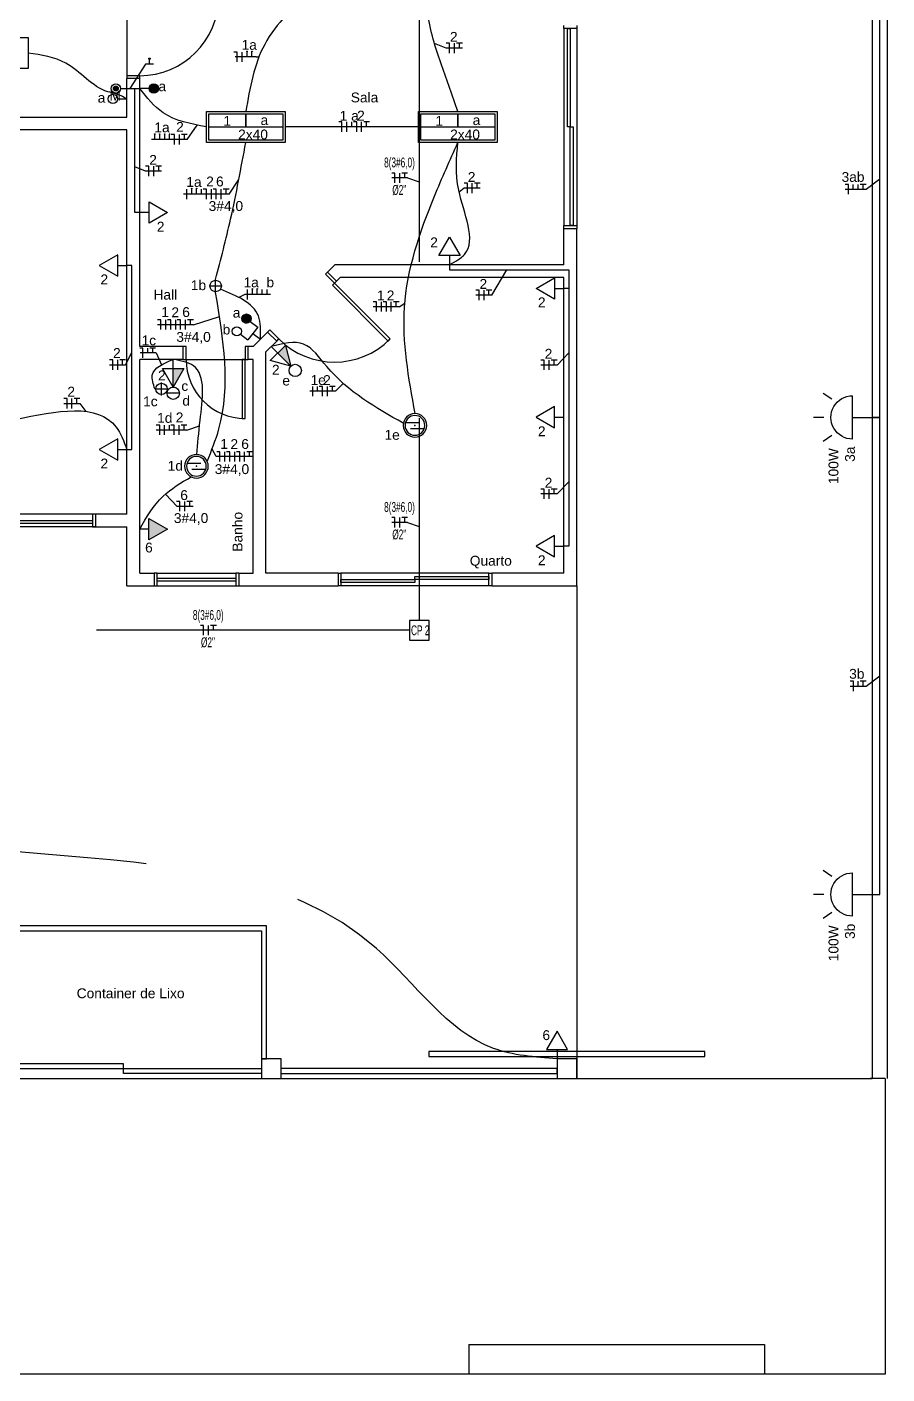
# Model space of a CAD drawing. Extents: x -115 to 23, y 4 to 69.
# Drawn here: x -98.44 to -89.71, y 17 to 30.67 of the extents above; entities that cross this region are included whole.
import ezdxf
from ezdxf.enums import TextEntityAlignment as Align

# ---------------------------------------------------------------- set-up
doc = ezdxf.new("R2010")
doc.units = 0
doc.header["$MEASUREMENT"] = 0
doc.linetypes.add('HIDDEN2', pattern=[4.7625, 3.175, -1.5875])
doc.layers.get('0').update_dxf_attribs({"linetype": 'CONTINUOUS'})
for name, color, linetype in [('BASE', 8, 'CONTINUOUS'), ('Chamada', 3, 'CONTINUOUS'), ('E_LUMINO', 160, 'CONTINUOUS'), ('Elétrico', 5, 'CONTINUOUS'), ('texto', 7, 'CONTINUOUS'), ('Texto - Elétrica', 3, 'CONTINUOUS'), ('texto - elétrico', 3, 'CONTINUOUS'), ('TOMADAS.GI', 5, 'CONTINUOUS')]:
    doc.layers.add(name, color=color, linetype=linetype)
doc.styles.add('ARIAL', font='arial.ttf')
doc.styles.get("Standard").update_dxf_attribs({"font": 'arial.ttf'})

# ---------------------------------------------------------------- blocks, each defined once
blk = doc.blocks.new('A$C089607AB')
at = {"layer": 'TOMADAS.GI', "color": 4}
for p, q in [((0, 0.493), (0, 0.598)), ((-0.184, 0.412), (-0.244, 0.499)), ((0.184, 0.412), (0.244, 0.499)), ((0.22, 0.2), (-0.22, 0.2)), ((0, 0.2), (0, 0))]:
    blk.add_line(p, q, dxfattribs=at)
blk.add_arc((0, 0.201), 0.22, 359.844, 180.156, dxfattribs=at)
blk = doc.blocks.new('A$C3E3F6338')
for p, q in [((-0.067, -0.101), (-0.208, -0.101)), ((-0.017, -0.041), (-0.158, -0.041))]:
    blk.add_line(p, q)
for radius in [0.12, 0.1]:
    blk.add_circle((-0.113, -0.071), radius)
at = {"linetype": 'Continuous'}
blk.add_point((-0.113, -0.071), dxfattribs=at)

msp = doc.modelspace()

# ---------------------------------------------------------------- hatches: boundary and pattern name
at = {"layer": 'Elétrico'}
for points in [[(-97.193, 30.346), (-97.193, 30.359), (-97.205, 30.359), (-97.205, 30.346)], [(-97.516, 30.05, 1), (-97.566, 30.05, 1)], [(-95.764, 27.232), (-95.897, 27.365), (-95.82, 27.441)], [(-96.958, 27.019), (-96.958, 27.206), (-96.85, 27.206)]]:
    msp.add_hatch(color=256, dxfattribs=at).paths.add_polyline_path(points)
at = {"layer": 'Elétrico', "linetype": 'Continuous', "lineweight": -2}
for points in [[(-97.156, 30.097), (-97.156, 30.05), (-97.202, 30.05), (-97.202, 30.057), (-97.198, 30.07), (-97.193, 30.078), (-97.188, 30.084), (-97.18, 30.09), (-97.171, 30.094), (-97.161, 30.096), (-97.156, 30.096)], [(-97.156, 30.097), (-97.156, 30.05), (-97.109, 30.05), (-97.109, 30.057), (-97.113, 30.07), (-97.118, 30.078), (-97.123, 30.084), (-97.131, 30.09), (-97.141, 30.094), (-97.15, 30.096), (-97.156, 30.096)], [(-97.156, 30.003), (-97.156, 30.05), (-97.202, 30.05), (-97.202, 30.043), (-97.198, 30.03), (-97.193, 30.022), (-97.188, 30.016), (-97.18, 30.01), (-97.171, 30.005), (-97.161, 30.003), (-97.156, 30.003)], [(-97.156, 30.003), (-97.156, 30.05), (-97.109, 30.05), (-97.109, 30.043), (-97.113, 30.03), (-97.118, 30.022), (-97.123, 30.016), (-97.131, 30.01), (-97.141, 30.005), (-97.15, 30.003), (-97.156, 30.003)], [(-96.252, 27.742), (-96.25, 27.746), (-96.247, 27.748), (-96.243, 27.751), (-96.24, 27.753), (-96.237, 27.755), (-96.233, 27.757), (-96.229, 27.759), (-96.225, 27.76), (-96.221, 27.76), (-96.217, 27.761), (-96.213, 27.761), (-96.209, 27.76), (-96.205, 27.76), (-96.201, 27.759), (-96.197, 27.757), (-96.193, 27.756), (-96.19, 27.753), (-96.186, 27.751), (-96.183, 27.749), (-96.18, 27.746), (-96.178, 27.743), (-96.175, 27.739), (-96.173, 27.736), (-96.172, 27.732), (-96.17, 27.728), (-96.169, 27.724), (-96.168, 27.72), (-96.168, 27.716), (-96.168, 27.712), (-96.168, 27.708), (-96.169, 27.704), (-96.17, 27.7), (-96.172, 27.696), (-96.173, 27.692), (-96.175, 27.689), (-96.178, 27.685), (-96.215, 27.714)], [(-96.178, 27.685), (-96.18, 27.682), (-96.183, 27.679), (-96.186, 27.677), (-96.19, 27.674), (-96.193, 27.672), (-96.197, 27.671), (-96.201, 27.669), (-96.205, 27.668), (-96.209, 27.667), (-96.213, 27.667), (-96.217, 27.667), (-96.221, 27.667), (-96.225, 27.668), (-96.229, 27.669), (-96.233, 27.671), (-96.236, 27.672), (-96.24, 27.674), (-96.243, 27.677), (-96.246, 27.679), (-96.249, 27.682), (-96.252, 27.685), (-96.254, 27.689), (-96.256, 27.692), (-96.258, 27.696), (-96.26, 27.7), (-96.261, 27.704), (-96.261, 27.708), (-96.262, 27.712), (-96.262, 27.716), (-96.261, 27.72), (-96.261, 27.724), (-96.26, 27.728), (-96.258, 27.732), (-96.256, 27.735), (-96.254, 27.739), (-96.252, 27.742), (-96.215, 27.714)]]:
    msp.add_hatch(color=256, dxfattribs=at).paths.add_polyline_path(points)
at = {"layer": 'Elétrico'}
h = msp.add_hatch(color=256, dxfattribs=at)
h.paths.add_polyline_path([(-97.205, 25.685), (-97.017, 25.577), (-97.156, 25.497), (-97.205, 25.497)])
h.paths.add_polyline_path([(-97.205, 25.497), (-97.156, 25.497), (-97.205, 25.468)])

# ---------------------------------------------------------------- linework, layer by layer
at = {"layer": 'BASE'}
for p, q in [((-89.863, 57.746), (-89.863, 20)), ((-89.713, 57.746), (-89.713, 20)), ((-97.428, 31.01), (-97.428, 30.15)), ((-97.428, 29.76), (-97.428, 30.15)), ((-97.298, 30.15), (-97.428, 30.15)), ((-97.298, 27.43), (-97.298, 30.15)), ((-102.978, 29.76), (-97.428, 29.76)), ((-97.428, 29.63), (-99.928, 29.63)), ((-97.428, 25.73), (-97.428, 29.63)), ((-97.428, 25.73), (-97.428, 29.63)), ((-92.993, 28.26), (-92.993, 28.63)), ((-92.993, 28.63), (-92.863, 28.63)), ((-92.863, 25), (-92.863, 28.63)), ((-95.392, 28.186), (-95.318, 28.26)), ((-95.3, 28.094), (-95.392, 28.186)), ((-92.993, 28.26), (-95.318, 28.26)), ((-95.3, 28.094), (-95.264, 28.13)), ((-92.993, 28.13), (-95.264, 28.13)), ((-92.993, 25.13), (-92.993, 28.13)), ((-96.148, 27.43), (-96, 27.578)), ((-95.908, 27.486), (-96, 27.578)), ((-96.858, 27.43), (-97.298, 27.43)), ((-96.858, 27.3), (-96.858, 27.43)), ((-96.148, 27.43), (-96.198, 27.43)), ((-96.198, 27.3), (-96.198, 27.43)), ((-96.018, 27.376), (-95.908, 27.486)), ((-96.018, 25.13), (-96.018, 27.376)), ((-97.298, 25.13), (-97.298, 27.3)), ((-96.858, 27.3), (-97.298, 27.3)), ((-96.858, 27.3), (-96.198, 27.3)), ((-96.148, 27.3), (-96.198, 27.3)), ((-96.148, 25.13), (-96.148, 27.3)), ((-97.298, 25.13), (-97.298, 27)), ((-97.428, 25.73), (-97.748, 25.73)), ((-97.748, 25.73), (-97.748, 25.6)), ((-97.748, 25.6), (-99.608, 25.6)), ((-97.748, 25.6), (-97.428, 25.6)), ((-97.428, 25), (-97.428, 25.6)), ((-97.428, 25), (-97.428, 25.6)), ((-97.298, 25.13), (-97.153, 25.13)), ((-97.153, 25.13), (-97.153, 25)), ((-96.293, 25.13), (-96.148, 25.13)), ((-96.293, 25.13), (-96.293, 25)), ((-95.286, 25.13), (-96.018, 25.13)), ((-95.286, 25.13), (-95.286, 25)), ((-92.993, 25.13), (-93.726, 25.13)), ((-93.726, 25.13), (-93.726, 25)), ((-97.428, 25), (-97.153, 25)), ((-96.293, 25), (-95.286, 25)), ((-93.726, 25), (-92.863, 25)), ((-92.863, 25), (-92.863, 20)), ((-111.583, 20), (-89.863, 20)), ((-89.733, 20), (-89.883, 20)), ((-89.733, 20), (-89.733, 17)), ((-93.958, 17.3), (-90.958, 17.3)), ((-93.958, 17.3), (-93.958, 17)), ((-90.958, 17.3), (-90.958, 17)), ((-89.733, 17), (-113.733, 17))]:
    msp.add_line(p, q, dxfattribs=at)
at = {"layer": 'BASE', "linetype": 'Continuous'}
for p, q in [((-92.993, 30.66), (-92.993, 28.66)), ((-92.863, 30.66), (-92.863, 28.66)), ((-97.778, 25.73), (-99.578, 25.73)), ((-97.778, 25.6), (-99.578, 25.6)), ((-97.123, 25.13), (-96.323, 25.13)), ((-93.756, 25.13), (-95.256, 25.13)), ((-97.123, 25), (-96.323, 25)), ((-93.756, 25), (-95.256, 25))]:
    msp.add_line(p, q, dxfattribs=at)
for points in [[(-92.863, 30.69), (-92.863, 30.66), (-92.993, 30.66), (-92.993, 30.69)], [(-97.298, 30.15), (-97.298, 30.18), (-97.428, 30.18), (-97.428, 30.15)], [(-92.993, 28.63), (-92.993, 28.66), (-92.863, 28.66), (-92.863, 28.63)], [(-95.392, 28.186), (-95.413, 28.165), (-95.321, 28.073), (-95.3, 28.094)], [(-95.908, 27.486), (-95.887, 27.507), (-95.979, 27.599), (-96, 27.578)], [(-96.858, 27.3), (-96.828, 27.3), (-96.828, 27.43), (-96.858, 27.43)], [(-96.198, 27.43), (-96.228, 27.43), (-96.228, 27.3), (-96.198, 27.3)], [(-97.748, 25.73), (-97.778, 25.73), (-97.778, 25.6), (-97.748, 25.6)], [(-97.153, 25), (-97.123, 25), (-97.123, 25.13), (-97.153, 25.13)], [(-96.293, 25.13), (-96.323, 25.13), (-96.323, 25), (-96.293, 25)], [(-95.286, 25.13), (-95.256, 25.13), (-95.256, 25), (-95.286, 25)], [(-93.726, 25), (-93.756, 25), (-93.756, 25.13), (-93.726, 25.13)]]:
    msp.add_lwpolyline(points, dxfattribs=at)
for points in [[(-92.928, 30.66), (-92.928, 29.66), (-92.958, 29.66), (-92.958, 30.66), (-92.928, 30.66)], [(-92.898, 29.66), (-92.898, 28.66), (-92.928, 28.66), (-92.928, 29.66), (-92.898, 29.66)], [(-95.321, 28.073), (-95.342, 28.052), (-94.776, 27.486), (-94.755, 27.507), (-95.321, 28.073)], [(-96.228, 27.3), (-96.258, 27.3), (-96.258, 26.7), (-96.228, 26.7), (-96.228, 27.3)], [(-98.678, 25.665), (-97.778, 25.665), (-97.778, 25.635), (-98.678, 25.635), (-98.678, 25.665)], [(-97.123, 25.08), (-96.323, 25.08), (-96.323, 25.05), (-97.123, 25.05), (-97.123, 25.08)], [(-94.506, 25.035), (-95.256, 25.035), (-95.256, 25.065), (-94.506, 25.065), (-94.506, 25.035)], [(-93.756, 25.065), (-94.506, 25.065), (-94.506, 25.095), (-93.756, 25.095), (-93.756, 25.065)]]:
    msp.add_lwpolyline(points, close=True, dxfattribs=at)
at = {"layer": 'BASE'}
for points in [[(-96.013, 21.55), (-98.913, 21.55), (-98.913, 20.2), (-98.863, 20.2), (-98.863, 21.5), (-96.063, 21.5), (-96.063, 20.2), (-96.013, 20.2), (-96.013, 21.55)], [(-94.363, 20.275), (-94.363, 20.225), (-91.563, 20.225), (-91.563, 20.275), (-94.363, 20.275)], [(-95.863, 20.05), (-93.063, 20.05), (-93.063, 20.1), (-95.863, 20.1)]]:
    msp.add_lwpolyline(points, dxfattribs=at)
for points in [[(-98.863, 20.1), (-97.463, 20.1), (-97.463, 20.15), (-98.863, 20.15)], [(-95.863, 20), (-95.863, 20.2), (-96.063, 20.2), (-96.063, 20), (-95.863, 20)], [(-92.863, 20), (-92.863, 20.2), (-93.063, 20.2), (-93.063, 20), (-92.863, 20)], [(-96.063, 20.05), (-97.463, 20.05), (-97.463, 20.1), (-96.063, 20.1)]]:
    msp.add_lwpolyline(points, close=True, dxfattribs=at)
at = {"layer": 'BASE', "linetype": 'Continuous'}
for centre, radius, start, end in [((-97.298, 30.98), 0.8, 270, 0), ((-95.321, 28.073), 0.8, 225, 315), ((-96.228, 27.3), 0.6, 180, 270)]:
    msp.add_arc(centre, radius, start, end, dxfattribs=at)
at = {"layer": 'Chamada'}
for p, q in [((-94.187, 30.46), (-94.308, 30.508)), ((-96.118, 30.37), (-96.088, 30.372)), ((-97.24, 30.296), (-97.398, 30.05)), ((-96.816, 29.532), (-96.717, 29.678)), ((-97.24, 29.211), (-97.348, 29.254)), ((-94.579, 29.142), (-94.461, 29.101)), ((-89.926, 29.027), (-89.788, 29.133)), ((-96.391, 28.978), (-96.293, 29.125)), ((-94.006, 29.038), (-94.056, 28.996)), ((-93.725, 27.952), (-93.574, 28.21)), ((-96.231, 27.959), (-96.291, 27.928)), ((-94.664, 27.835), (-94.608, 27.872)), ((-96.754, 27.652), (-96.489, 27.737)), ((-97.442, 27.245), (-97.378, 27.37)), ((-97.13, 27.365), (-97.076, 27.244)), ((-93.063, 27.243), (-92.943, 27.367)), ((-95.31, 26.976), (-95.233, 27.056)), ((-95.31, 26.976), (-95.233, 27.056)), ((-97.907, 26.852), (-97.844, 26.772)), ((-96.819, 26.583), (-96.691, 26.625)), ((-96.524, 26.313), (-96.564, 26.39)), ((-93.063, 25.934), (-92.943, 26.058)), ((-96.92, 25.808), (-97.037, 25.933)), ((-94.579, 25.645), (-94.461, 25.604)), ((-89.926, 23.983), (-89.788, 24.088))]:
    msp.add_line(p, q, dxfattribs=at)
at = {"layer": 'Chamada', "linetype": 'Continuous'}
for p, q in [((-96.118, 30.37), (-96.329, 30.37)), ((-94.024, 30.46), (-94.187, 30.46)), ((-97.158, 30.296), (-97.24, 30.296)), ((-96.816, 29.532), (-97.178, 29.532)), ((-97.077, 29.211), (-97.24, 29.211)), ((-94.579, 29.142), (-94.741, 29.142)), ((-93.844, 29.038), (-94.006, 29.038)), ((-90.139, 29.027), (-89.926, 29.027)), ((-96.391, 28.978), (-96.854, 28.978)), ((-95.971, 27.959), (-96.231, 27.959)), ((-93.725, 27.952), (-93.887, 27.952)), ((-94.664, 27.835), (-94.928, 27.835)), ((-96.754, 27.652), (-97.117, 27.652)), ((-97.13, 27.365), (-97.295, 27.365)), ((-97.605, 27.245), (-97.442, 27.245)), ((-93.063, 27.243), (-93.226, 27.243)), ((-95.31, 26.976), (-95.572, 26.976)), ((-95.31, 26.976), (-95.572, 26.976)), ((-98.069, 26.852), (-97.907, 26.852)), ((-96.819, 26.583), (-97.13, 26.583)), ((-96.155, 26.313), (-96.524, 26.313)), ((-93.063, 25.934), (-93.226, 25.934)), ((-96.757, 25.808), (-96.92, 25.808)), ((-94.579, 25.645), (-94.741, 25.645)), ((-90.089, 23.983), (-89.926, 23.983))]:
    msp.add_line(p, q, dxfattribs=at)
at = {"layer": 'E_LUMINO'}
for p, q in [((-96.594, 28.045), (-96.461, 28.045)), ((-96.528, 27.978), (-96.528, 28.112)), ((-96.528, 27.978), (-96.528, 28.112)), ((-97.144, 27), (-97.011, 27)), ((-97.078, 26.933), (-97.078, 27.067)), ((-97.078, 26.933), (-97.078, 27.067))]:
    msp.add_line(p, q, dxfattribs=at)
for points in [[(-98.431, 30.252), (-99.231, 30.252), (-99.231, 30.567), (-98.431, 30.567)], [(-96.622, 29.817), (-95.822, 29.817), (-95.822, 29.502), (-96.622, 29.502)], [(-94.469, 29.817), (-93.669, 29.817), (-93.669, 29.502), (-94.469, 29.502)], [(-96.597, 29.792), (-95.847, 29.792), (-95.847, 29.527), (-96.597, 29.527)], [(-94.444, 29.792), (-93.694, 29.792), (-93.694, 29.527), (-94.444, 29.527)]]:
    msp.add_lwpolyline(points, close=True, dxfattribs=at)
for points in [[(-96.597, 29.66), (-96.222, 29.66), (-96.222, 29.792), (-96.222, 29.66), (-95.847, 29.66)], [(-94.444, 29.66), (-94.069, 29.66), (-94.069, 29.792), (-94.069, 29.66), (-93.694, 29.66)]]:
    msp.add_lwpolyline(points, dxfattribs=at)
for centre in [(-96.528, 28.045), (-96.528, 28.045), (-97.078, 27), (-97.078, 27)]:
    msp.add_circle(centre, 0.058, dxfattribs=at)
at = {"layer": 'Elétrico', "linetype": 'HIDDEN2'}
for p, q in [((-94.461, 31.465), (-94.461, 24.65)), ((-94.561, 24.55), (-103.853, 24.55))]:
    msp.add_line(p, q, dxfattribs=at)
at = {"layer": 'Elétrico', "linetype": 'Continuous'}
for p, q in [((-94.154, 30.51), (-94.187, 30.51)), ((-94.154, 30.41), (-94.154, 30.51)), ((-94.104, 30.41), (-94.104, 30.51)), ((-94.024, 30.51), (-94.083, 30.51)), ((-94.054, 30.46), (-94.054, 30.51)), ((-96.309, 30.42), (-96.342, 30.42)), ((-96.309, 30.32), (-96.309, 30.42)), ((-96.259, 30.32), (-96.259, 30.42)), ((-96.209, 30.37), (-96.209, 30.42)), ((-96.159, 30.37), (-96.159, 30.42)), ((-97.199, 30.296), (-97.199, 30.346)), ((-95.246, 29.71), (-95.279, 29.71)), ((-95.246, 29.61), (-95.246, 29.71)), ((-95.196, 29.61), (-95.196, 29.71)), ((-95.146, 29.66), (-95.146, 29.71)), ((-95.096, 29.71), (-95.129, 29.71)), ((-95.096, 29.61), (-95.096, 29.71)), ((-95.046, 29.61), (-95.046, 29.71)), ((-94.967, 29.71), (-95.025, 29.71)), ((-94.996, 29.66), (-94.996, 29.71)), ((-97.145, 29.532), (-97.145, 29.582)), ((-97.095, 29.532), (-97.095, 29.582)), ((-97.045, 29.532), (-97.045, 29.582)), ((-96.995, 29.532), (-96.995, 29.582)), ((-96.945, 29.582), (-96.978, 29.582)), ((-96.945, 29.482), (-96.945, 29.582)), ((-96.895, 29.482), (-96.895, 29.582)), ((-96.816, 29.582), (-96.874, 29.582)), ((-96.845, 29.532), (-96.845, 29.582)), ((-97.206, 29.261), (-97.24, 29.261)), ((-97.206, 29.161), (-97.206, 29.261)), ((-97.156, 29.161), (-97.156, 29.261)), ((-97.077, 29.261), (-97.136, 29.261)), ((-97.106, 29.211), (-97.106, 29.261)), ((-94.708, 29.192), (-94.741, 29.192)), ((-94.708, 29.092), (-94.708, 29.192)), ((-94.658, 29.092), (-94.658, 29.192)), ((-94.579, 29.192), (-94.637, 29.192)), ((-94.608, 29.142), (-94.608, 29.192)), ((-96.821, 28.928), (-96.821, 29.028)), ((-96.771, 28.978), (-96.771, 29.028)), ((-96.721, 28.978), (-96.721, 29.028)), ((-96.671, 28.978), (-96.671, 29.028)), ((-96.621, 29.028), (-96.654, 29.028)), ((-96.621, 28.928), (-96.621, 29.028)), ((-96.571, 28.928), (-96.571, 29.028)), ((-96.521, 29.028), (-96.554, 29.028)), ((-96.521, 28.928), (-96.521, 29.028)), ((-96.471, 28.928), (-96.471, 29.028)), ((-96.391, 29.028), (-96.45, 29.028)), ((-96.421, 28.978), (-96.421, 29.028)), ((-93.973, 29.088), (-94.006, 29.088)), ((-93.973, 28.988), (-93.973, 29.088)), ((-93.923, 28.988), (-93.923, 29.088)), ((-93.844, 29.088), (-93.902, 29.088)), ((-93.873, 29.038), (-93.873, 29.088)), ((-90.105, 29.077), (-90.139, 29.077)), ((-90.105, 28.977), (-90.105, 29.077)), ((-90.057, 29.027), (-90.057, 29.077)), ((-90.005, 29.027), (-90.005, 29.077)), ((-89.926, 29.077), (-89.985, 29.077)), ((-89.955, 29.027), (-89.955, 29.077)), ((-97.204, 28.79), (-97.298, 28.79)), ((-94.156, 28.354), (-94.156, 28.26)), ((-97.522, 28.254), (-97.428, 28.254)), ((-96.205, 27.909), (-96.205, 28.009)), ((-96.155, 27.959), (-96.155, 28.009)), ((-96.105, 27.959), (-96.105, 28.009)), ((-96.055, 27.959), (-96.055, 28.009)), ((-96.005, 27.959), (-96.005, 28.009)), ((-93.854, 28.002), (-93.887, 28.002)), ((-93.854, 27.902), (-93.854, 28.002)), ((-93.804, 27.902), (-93.804, 28.002)), ((-93.725, 28.002), (-93.783, 28.002)), ((-93.754, 27.952), (-93.754, 28.002)), ((-93.087, 28.021), (-92.993, 28.021)), ((-94.895, 27.885), (-94.928, 27.885)), ((-94.895, 27.785), (-94.895, 27.885)), ((-94.845, 27.785), (-94.845, 27.885)), ((-94.795, 27.885), (-94.828, 27.885)), ((-94.795, 27.785), (-94.795, 27.885)), ((-94.745, 27.785), (-94.745, 27.885)), ((-94.666, 27.885), (-94.724, 27.885)), ((-94.695, 27.835), (-94.695, 27.885)), ((-97.083, 27.702), (-97.117, 27.702)), ((-97.083, 27.602), (-97.083, 27.702)), ((-97.033, 27.602), (-97.033, 27.702)), ((-96.983, 27.702), (-97.017, 27.702)), ((-96.983, 27.602), (-96.983, 27.702)), ((-96.933, 27.602), (-96.933, 27.702)), ((-96.883, 27.702), (-96.917, 27.702)), ((-96.883, 27.602), (-96.883, 27.702)), ((-96.833, 27.602), (-96.833, 27.702)), ((-96.754, 27.702), (-96.812, 27.702)), ((-96.783, 27.652), (-96.783, 27.702)), ((-97.266, 27.415), (-97.299, 27.415)), ((-97.266, 27.315), (-97.266, 27.415)), ((-97.216, 27.365), (-97.216, 27.415)), ((-97.137, 27.415), (-97.195, 27.415)), ((-97.166, 27.365), (-97.166, 27.415)), ((-95.764, 27.232), (-95.963, 27.431)), ((-97.572, 27.295), (-97.605, 27.295)), ((-97.572, 27.195), (-97.572, 27.295)), ((-97.522, 27.195), (-97.522, 27.295)), ((-97.442, 27.295), (-97.501, 27.295)), ((-97.472, 27.245), (-97.472, 27.295)), ((-96.958, 27.019), (-96.958, 27.3)), ((-93.192, 27.293), (-93.226, 27.293)), ((-93.192, 27.193), (-93.192, 27.293)), ((-93.142, 27.193), (-93.142, 27.293)), ((-93.063, 27.293), (-93.121, 27.293)), ((-93.092, 27.243), (-93.092, 27.293)), ((-95.543, 26.926), (-95.543, 27.026)), ((-95.543, 26.976), (-95.543, 27.026)), ((-95.493, 26.976), (-95.493, 27.026)), ((-95.443, 27.026), (-95.476, 27.026)), ((-95.443, 26.926), (-95.443, 27.026)), ((-95.443, 26.926), (-95.443, 27.026)), ((-95.393, 26.926), (-95.393, 27.026)), ((-95.393, 26.976), (-95.393, 27.026)), ((-95.314, 27.026), (-95.372, 27.026)), ((-95.343, 26.976), (-95.343, 27.026)), ((-98.036, 26.902), (-98.069, 26.902)), ((-98.036, 26.802), (-98.036, 26.902)), ((-97.986, 26.802), (-97.986, 26.902)), ((-97.907, 26.902), (-97.965, 26.902)), ((-97.936, 26.852), (-97.936, 26.902)), ((-93.087, 26.712), (-92.993, 26.712)), ((-97.096, 26.633), (-97.13, 26.633)), ((-97.096, 26.533), (-97.096, 26.633)), ((-97.046, 26.533), (-97.046, 26.633)), ((-96.996, 26.583), (-96.996, 26.633)), ((-96.948, 26.633), (-96.982, 26.633)), ((-96.948, 26.533), (-96.948, 26.633)), ((-96.898, 26.533), (-96.898, 26.633)), ((-96.819, 26.633), (-96.878, 26.633)), ((-96.848, 26.583), (-96.848, 26.633)), ((-97.522, 26.386), (-97.428, 26.386)), ((-96.484, 26.363), (-96.517, 26.363)), ((-96.484, 26.263), (-96.484, 26.363)), ((-96.434, 26.263), (-96.434, 26.363)), ((-96.384, 26.363), (-96.417, 26.363)), ((-96.384, 26.263), (-96.384, 26.363)), ((-96.334, 26.263), (-96.334, 26.363)), ((-96.284, 26.363), (-96.317, 26.363)), ((-96.284, 26.263), (-96.284, 26.363)), ((-96.234, 26.263), (-96.234, 26.363)), ((-96.155, 26.363), (-96.213, 26.363)), ((-96.184, 26.313), (-96.184, 26.363)), ((-93.192, 25.984), (-93.226, 25.984)), ((-93.192, 25.884), (-93.192, 25.984)), ((-93.142, 25.884), (-93.142, 25.984)), ((-93.063, 25.984), (-93.121, 25.984)), ((-93.092, 25.934), (-93.092, 25.984)), ((-96.891, 25.858), (-96.924, 25.858)), ((-96.891, 25.758), (-96.891, 25.858)), ((-96.841, 25.758), (-96.841, 25.858)), ((-96.762, 25.858), (-96.82, 25.858)), ((-96.791, 25.808), (-96.791, 25.858)), ((-97.205, 25.577), (-97.299, 25.577)), ((-94.708, 25.695), (-94.741, 25.695)), ((-94.708, 25.595), (-94.708, 25.695)), ((-94.658, 25.595), (-94.658, 25.695)), ((-94.579, 25.695), (-94.637, 25.695)), ((-94.608, 25.645), (-94.608, 25.695)), ((-93.087, 25.404), (-92.993, 25.404)), ((-96.65, 24.6), (-96.683, 24.6)), ((-96.65, 24.5), (-96.65, 24.6)), ((-96.6, 24.5), (-96.6, 24.6)), ((-96.52, 24.6), (-96.579, 24.6)), ((-96.55, 24.55), (-96.55, 24.6)), ((-90.055, 24.033), (-90.089, 24.033)), ((-90.055, 23.933), (-90.055, 24.033)), ((-90.005, 23.983), (-90.005, 24.033)), ((-89.926, 24.033), (-89.985, 24.033)), ((-89.955, 23.983), (-89.955, 24.033)), ((-93.063, 20.293), (-93.063, 20.2))]:
    msp.add_line(p, q, dxfattribs=at)
at = {"layer": 'Elétrico', "linetype": 'Continuous', "lineweight": -2}
for p, q in [((-97.156, 30.097), (-97.156, 30.003)), ((-97.494, 30.05), (-97.348, 30.05)), ((-97.202, 30.05), (-97.298, 30.05)), ((-97.524, 29.944), (-97.428, 29.945)), ((-96.101, 27.627), (-96.2, 27.498)), ((-96.178, 27.685), (-96.101, 27.627)), ((-96.276, 27.556), (-96.2, 27.498)), ((-96.151, 27.563), (-96.074, 27.504))]:
    msp.add_line(p, q, dxfattribs=at)
at = {"layer": 'Elétrico'}
for p, q in [((-97.378, 28.254), (-97.428, 28.254)), ((-97.378, 26.386), (-97.378, 28.254)), ((-96.896, 26.956), (-97.021, 26.956)), ((-97.428, 26.386), (-97.378, 26.386))]:
    msp.add_line(p, q, dxfattribs=at)
at = {"layer": 'Elétrico', "linetype": 'Continuous', "lineweight": 0}
msp.add_line((-96.215, 27.714), (-96.178, 27.685), dxfattribs=at)
msp.add_line((-96.215, 27.714), (-96.178, 27.685), dxfattribs=at)
at = {"layer": 'Elétrico'}
for points in [[(-89.863, 26.711), (-89.788, 26.711), (-89.788, 31.555), (-89.863, 31.555)], [(-97.298, 28.79), (-97.348, 28.79), (-97.348, 30.05), (-97.298, 30.05)], [(-94.156, 28.26), (-94.156, 28.21), (-92.993, 28.21), (-92.943, 28.21), (-92.943, 28.021), (-92.993, 28.021)], [(-92.943, 28.021), (-92.943, 26.712), (-92.943, 25.404), (-92.993, 25.404)], [(-89.863, 21.868), (-89.788, 21.868), (-89.788, 26.711), (-89.863, 26.711)]]:
    msp.add_lwpolyline(points, dxfattribs=at)
for points in [[(-97.193, 30.346), (-97.205, 30.346), (-97.205, 30.359), (-97.193, 30.359)], [(-94.361, 24.65), (-94.561, 24.65), (-94.561, 24.45), (-94.361, 24.45)]]:
    msp.add_lwpolyline(points, close=True, dxfattribs=at)
at = {"layer": 'Elétrico', "linetype": 'Continuous'}
for points in [[(-97.204, 28.898), (-97.017, 28.79), (-97.204, 28.682), (-97.204, 28.898, -1.732025)], [(-94.264, 28.354), (-94.156, 28.541), (-94.047, 28.354), (-94.264, 28.354, -1.732025)], [(-97.522, 28.362), (-97.709, 28.254), (-97.522, 28.146), (-97.522, 28.362, 1.732025)], [(-93.087, 27.913), (-93.274, 28.021), (-93.087, 28.129), (-93.087, 27.913, -1.732025)], [(-95.82, 27.441), (-95.764, 27.232), (-95.973, 27.288), (-95.82, 27.441, -1.732025)], [(-96.85, 27.206), (-96.958, 27.019), (-97.067, 27.206), (-96.85, 27.206, -1.732025)], [(-93.087, 26.821), (-93.274, 26.712), (-93.087, 26.604), (-93.087, 26.821, 1.732025)], [(-97.522, 26.494), (-97.709, 26.386), (-97.522, 26.277), (-97.522, 26.494, 1.732025)], [(-97.205, 25.685), (-97.017, 25.577), (-97.205, 25.468), (-97.205, 25.685, -1.732025)], [(-93.087, 25.512), (-93.274, 25.404), (-93.087, 25.295), (-93.087, 25.512, 1.732025)], [(-92.955, 20.293), (-93.063, 20.481), (-93.171, 20.293), (-92.955, 20.293, 1.732025)]]:
    msp.add_lwpolyline(points, format="xyb", dxfattribs=at)
for centre, radius in [((-96.209, 30.426), 0.00313), ((-96.159, 30.426), 0.00313), ((-97.145, 29.588), 0.00312), ((-97.095, 29.588), 0.00312), ((-97.045, 29.588), 0.00312), ((-96.995, 29.588), 0.00312), ((-96.771, 29.034), 0.00312), ((-96.721, 29.034), 0.00312), ((-96.155, 28.015), 0.00313), ((-96.105, 28.015), 0.00313)]:
    msp.add_circle(centre, radius, dxfattribs=at)
at = {"layer": 'Elétrico', "linetype": 'Continuous', "lineweight": -2}
for centre, radius in [((-97.541, 30.05), 0.0469), ((-97.156, 30.05), 0.0469), ((-97.571, 29.944), 0.0469), ((-97.541, 30.05), 0.025), ((-96.215, 27.714), 0.0469), ((-96.313, 27.585), 0.0469), ((-95.72, 27.188), 0.0625), ((-96.958, 26.956), 0.0625)]:
    msp.add_circle(centre, radius, dxfattribs=at)
at = {"layer": 'Elétrico', "linetype": 'Continuous', "lineweight": 0}
for start, end in [(322.5937, 142.594), (142.594, 322.5937)]:
    msp.add_arc((-96.215, 27.714), 0.0469, start, end, dxfattribs=at)
at = {"layer": 'Elétrico'}
for points in [[(-95.533, 31.06), (-96.03, 30.498), (-96.222, 29.817)], [(-94.069, 29.817), (-94.233, 30.28), (-94.371, 30.782), (-94.357, 31.009), (-94.169, 31.11)], [(-97.428, 29.945), (-97.55, 29.998), (-97.621, 30.017), (-98.048, 30.306), (-98.431, 30.41)], [(-96.622, 29.66), (-97.062, 29.804), (-97.298, 30.05)], [(-94.469, 29.66), (-95.822, 29.66)], [(-96.528, 28.112), (-96.376, 28.725), (-96.222, 29.502)], [(-94.503, 26.75), (-94.611, 27.83), (-94.307, 28.956), (-94.069, 29.502)], [(-94.503, 26.75), (-94.611, 27.83), (-94.307, 28.956), (-94.069, 29.502)], [(-94.156, 28.26), (-94.002, 28.366), (-94.061, 29.017), (-94.069, 29.502)], [(-96.614, 26.264), (-96.495, 26.594), (-96.528, 27.978)], [(-96.074, 27.504), (-96.094, 27.742), (-96.48, 28.012)], [(-94.624, 26.653), (-95.401, 27.229), (-95.635, 27.455), (-95.963, 27.431)], [(-94.624, 26.653), (-95.401, 27.229), (-95.635, 27.455), (-95.963, 27.431)], [(-97.144, 27), (-97.171, 27.14), (-96.958, 27.3)], [(-96.719, 26.335), (-96.685, 26.682), (-96.754, 27.236), (-96.958, 27.3)], [(-98.559, 26.691), (-97.537, 26.611), (-97.428, 26.386)], [(-97.299, 25.577), (-97.063, 25.909), (-96.777, 26.107)]]:
    msp.add_spline(points, degree=3, dxfattribs=at)
at = {"layer": 'Elétrico', "linetype": 'HIDDEN2'}
msp.add_spline([(-93.063, 20.2), (-93.709, 20.306), (-94.895, 21.319), (-98.301, 22.28), (-101.09, 23.14), (-101.362, 23.421)], degree=3, dxfattribs=at)

# ---------------------------------------------------------------- block references
at = {"layer": 'E_LUMINO', "linetype": 'Continuous', "xscale": -1}
for p in [(-94.618, 26.701), (-96.836, 26.286)]:
    msp.add_blockref('A$C3E3F6338', p, dxfattribs=at)
at = {"layer": 'TOMADAS.GI', "xscale": -1, "rotation": 90}
for p in [(-89.863, 26.711), (-89.863, 21.868)]:
    msp.add_blockref('A$C089607AB', p, dxfattribs=at)

# ---------------------------------------------------------------- texts
at = {"layer": 'texto', "color": 2}
msp.add_text('Container de Lixo', height=0.1, dxfattribs=at).set_placement((-97.391, 20.785), align=Align.BOTTOM_CENTER)
at = {"layer": 'Texto - Elétrica', "color": 2, "linetype": 'Continuous', "style": 'ARIAL'}
for s, p in [('1a', (-96.265, 30.443)), ('2', (-94.15, 30.524)), ('1 a', (-95.269, 29.723)), ('2', (-95.092, 29.724)), ('1a', (-97.15, 29.605)), ('2', (-96.929, 29.61)), ('2', (-97.202, 29.275)), ('1a', (-96.826, 29.051)), ('2', (-96.624, 29.056)), ('6', (-96.524, 29.056)), ('2', (-93.969, 29.102)), ('3ab', (-90.175, 29.102)), ('3#4,0', (-96.599, 28.807)), ('1a  b', (-96.245, 28.032)), ('2', (-93.85, 28.016)), ('1', (-94.891, 27.899)), ('2', (-94.791, 27.899)), ('1', (-97.08, 27.731)), ('2', (-96.977, 27.728)), ('6', (-96.867, 27.73)), ('1c', (-97.28, 27.443)), ('3#4,0', (-96.927, 27.478)), ('2', (-97.569, 27.315)), ('2', (-93.188, 27.307)), ('1e', (-95.565, 27.04)), ('2', (-95.437, 27.04)), ('2', (-98.033, 26.922)), ('1d', (-97.122, 26.656)), ('2', (-96.933, 26.661)), ('1', (-96.481, 26.392)), ('2', (-96.378, 26.39)), ('6', (-96.268, 26.391)), ('3#4,0', (-96.537, 26.136)), ('2', (-93.188, 25.998)), ('6', (-96.887, 25.872)), ('3#4,0', (-96.952, 25.639)), ('3b', (-90.098, 24.058))]:
    msp.add_text(s, height=0.1, dxfattribs=at).set_placement(p)
at = {"layer": 'Texto - Elétrica', "color": 2, "linetype": 'Continuous', "style": 'ARIAL', "width": 0.6}
for s, p in [('8(3#6,0)', (-94.818, 29.249)), ('%%C2"', (-94.735, 28.97)), ('8(3#6,0)', (-94.818, 25.752)), ('%%C2"', (-94.735, 25.473)), ('8(3#6,0)', (-96.759, 24.656)), ('%%C2"', (-96.677, 24.378)), ('CP 2', (-94.545, 24.5))]:
    msp.add_text(s, height=0.1, dxfattribs=at).set_placement(p)
at = {"layer": 'Texto - Elétrica', "color": 2, "style": 'ARIAL'}
for s, p in [('100W', (-90.207, 26.034)), ('3a', (-90.04, 26.26)), ('100W', (-90.207, 21.19)), ('3b', (-90.04, 21.416))]:
    msp.add_text(s, height=0.1, rotation=90, dxfattribs=at).set_placement(p)
at = {"layer": 'texto - elétrico', "color": 2, "linetype": 'Continuous', "lineweight": -2, "style": 'ARIAL'}
for s, p in [('a', (-97.108, 29.992)), ('a', (-97.725, 29.876)), ('M', (-97.606, 29.898)), ('1', (-96.449, 29.641)), ('a', (-96.072, 29.649)), ('1', (-94.297, 29.641)), ('a', (-93.919, 29.649)), ('2x40', (-96.3, 29.503)), ('2x40', (-94.148, 29.503)), ('2', (-97.125, 28.567)), ('2', (-94.35, 28.408)), ('2', (-97.697, 28.032)), ('1b', (-96.78, 27.973)), ('2', (-93.257, 27.799)), ('2', (-95.956, 27.115)), ('2', (-97.113, 27.057)), ('e', (-95.851, 27.005)), ('c', (-96.876, 26.95)), ('1c', (-97.264, 26.794)), ('d', (-96.866, 26.8)), ('1e', (-94.814, 26.454)), ('2', (-93.257, 26.49)), ('2', (-97.697, 26.163)), ('1d', (-97.015, 26.14)), ('6', (-97.244, 25.31)), ('2', (-93.257, 25.181)), ('6', (-93.211, 20.36))]:
    msp.add_text(s, height=0.1, dxfattribs=at).set_placement(p, align=Align.BOTTOM_LEFT)
at = {"layer": 'texto - elétrico', "color": 2, "style": 'ARIAL'}
for s, p in [('Sala', (-95.017, 29.879)), ('Hall', (-97.039, 27.877)), ('Quarto', (-93.735, 25.176))]:
    msp.add_text(s, height=0.1, dxfattribs=at).set_placement(p, align=Align.BOTTOM_CENTER)
at = {"layer": 'texto - elétrico', "color": 2, "linetype": 'Continuous', "lineweight": -2, "style": 'ARIAL'}
for s, p in [('a', (-96.354, 27.694)), ('b', (-96.457, 27.523))]:
    msp.add_text(s, height=0.1, rotation=360, dxfattribs=at).set_placement(p, align=Align.BOTTOM_LEFT)
at = {"layer": 'texto - elétrico', "color": 2, "style": 'ARIAL'}
msp.add_text('Banho', height=0.1, rotation=90, dxfattribs=at).set_placement((-96.226, 25.55), align=Align.BOTTOM_CENTER)

doc.saveas('drawing.dxf')
